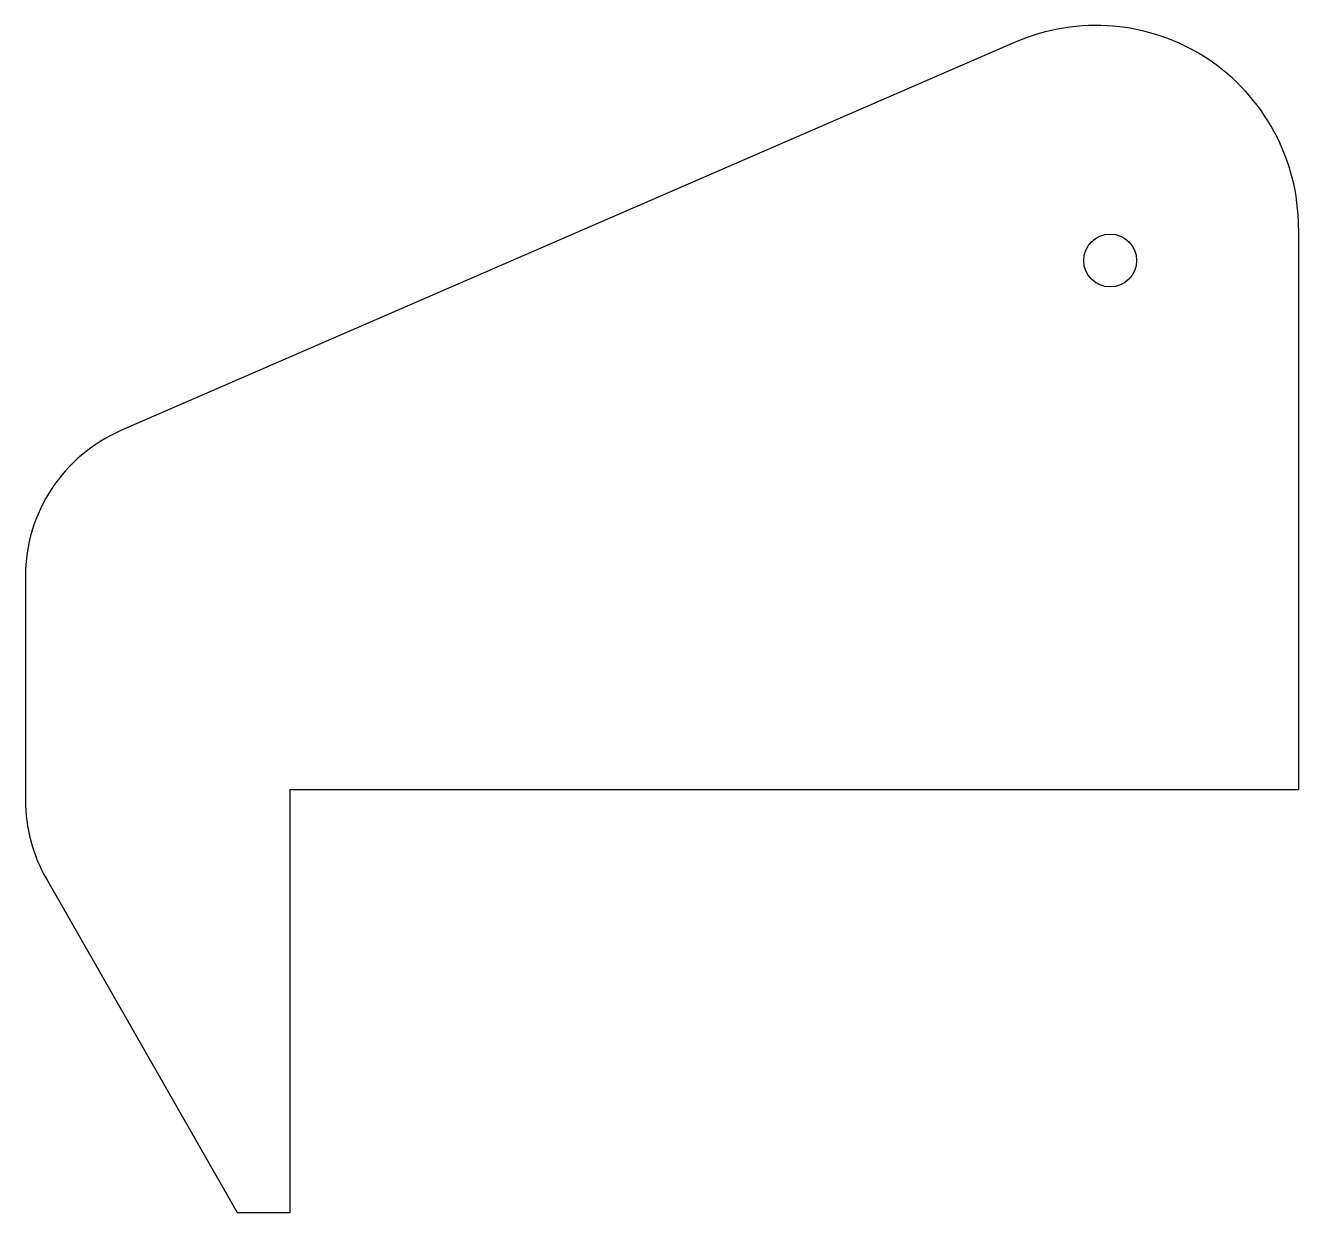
# Model space of a CAD drawing. Extents: x -707 to -466, y -74 to 150.
import ezdxf

# ---------------------------------------------------------------- set-up
doc = ezdxf.new("R2010")
doc.units = 0
doc.layers.get('0').update_dxf_attribs({"linetype": 'CONTINUOUS'})

msp = doc.modelspace()

# ---------------------------------------------------------------- linework, layer by layer
at = {"color": 7, "linetype": 'CONTINUOUS'}
for p, q in [((-519.82, 147.27), (-688.84, 73.84)), ((-466.29, 112.17), (-466.29, 6)), ((-706.89, 46.32), (-706.89, 3.97)), ((-656.89, -74), (-656.89, 6)), ((-656.89, 6), (-466.29, 6)), ((-702.94, -10.92), (-666.89, -74)), ((-666.89, -74), (-656.89, -74))]:
    msp.add_line(p, q, dxfattribs=at)
msp.add_circle((-501.89, 106), 5, dxfattribs=at)
for centre, radius, start, end in [((-504.57, 112.17), 38.28, 0, 113.4828), ((-676.89, 46.32), 30, 113.4828, 180), ((-676.89, 3.97), 30, 180, 209.7449)]:
    msp.add_arc(centre, radius, start, end, dxfattribs=at)

doc.saveas('drawing.dxf')
